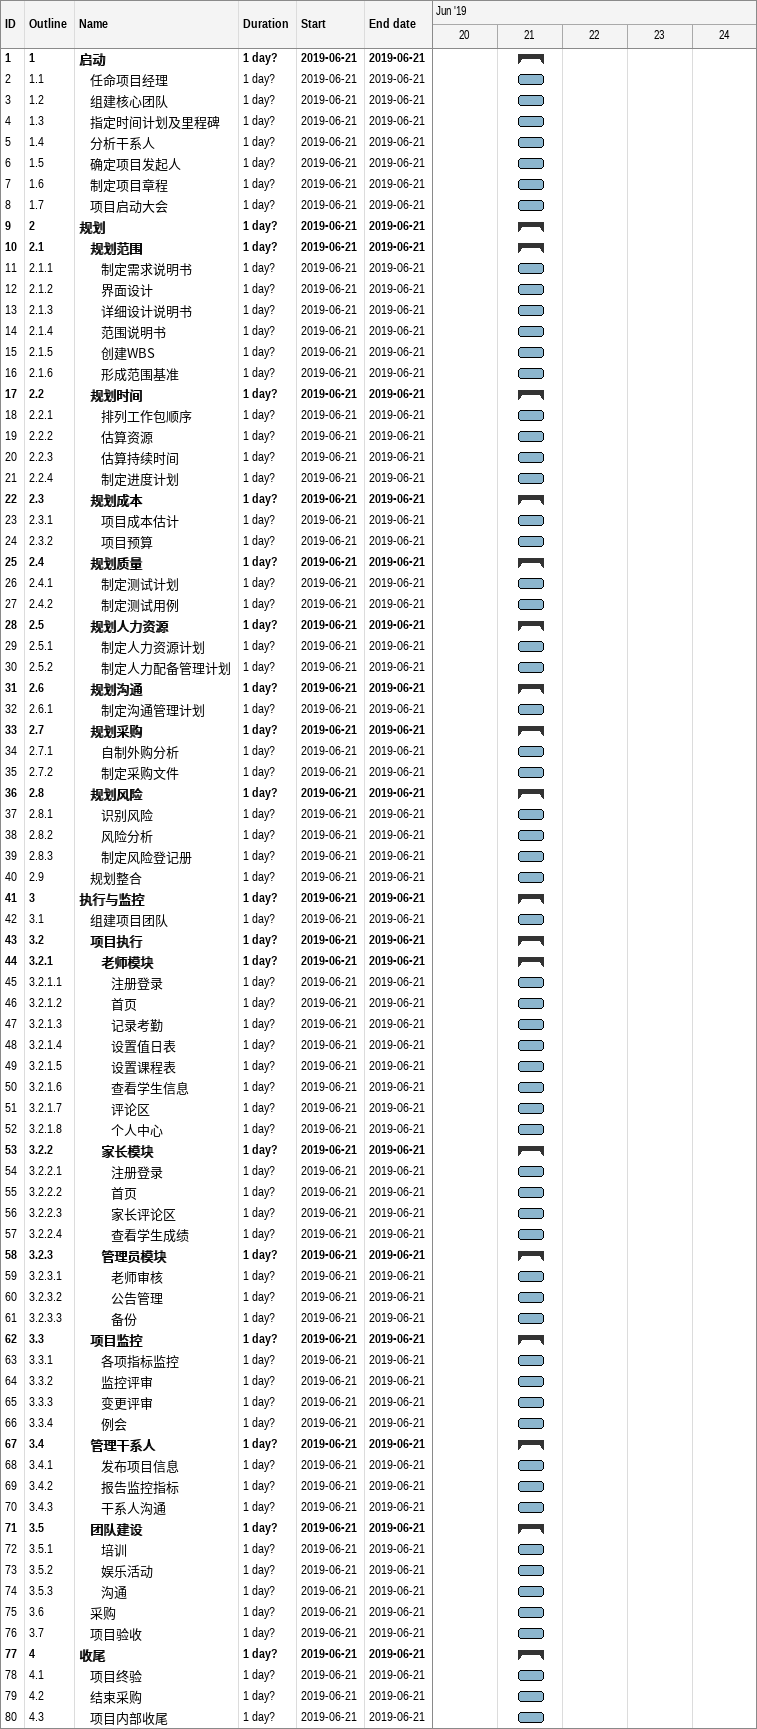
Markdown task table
| ID | WBS | Task | Duration | Start | Finish |
|---|---|---|---|---|---|
| 1 | 1 | **启动** | 1d? | 2019-06-21 | 2019-06-21 |
| 2 | 1.1 | 任命项目经理 | 1d? | 2019-06-21 | 2019-06-21 |
| 3 | 1.2 | 组建核心团队 | 1d? | 2019-06-21 | 2019-06-21 |
| 4 | 1.3 | 指定时间计划及里程碑 | 1d? | 2019-06-21 | 2019-06-21 |
| 5 | 1.4 | 分析干系人 | 1d? | 2019-06-21 | 2019-06-21 |
| 6 | 1.5 | 确定项目发起人 | 1d? | 2019-06-21 | 2019-06-21 |
| 7 | 1.6 | 制定项目章程 | 1d? | 2019-06-21 | 2019-06-21 |
| 8 | 1.7 | 项目启动大会 | 1d? | 2019-06-21 | 2019-06-21 |
| 9 | 2 | **规划** | 1d? | 2019-06-21 | 2019-06-21 |
| 10 | 2.1 | **规划范围** | 1d? | 2019-06-21 | 2019-06-21 |
| 11 | 2.1.1 | 制定需求说明书 | 1d? | 2019-06-21 | 2019-06-21 |
| 12 | 2.1.2 | 界面设计 | 1d? | 2019-06-21 | 2019-06-21 |
| 13 | 2.1.3 | 详细设计说明书 | 1d? | 2019-06-21 | 2019-06-21 |
| 14 | 2.1.4 | 范围说明书 | 1d? | 2019-06-21 | 2019-06-21 |
| 15 | 2.1.5 | 创建WBS | 1d? | 2019-06-21 | 2019-06-21 |
| 16 | 2.1.6 | 形成范围基准 | 1d? | 2019-06-21 | 2019-06-21 |
| 17 | 2.2 | **规划时间** | 1d? | 2019-06-21 | 2019-06-21 |
| 18 | 2.2.1 | 排列工作包顺序 | 1d? | 2019-06-21 | 2019-06-21 |
| 19 | 2.2.2 | 估算资源 | 1d? | 2019-06-21 | 2019-06-21 |
| 20 | 2.2.3 | 估算持续时间 | 1d? | 2019-06-21 | 2019-06-21 |
| 21 | 2.2.4 | 制定进度计划 | 1d? | 2019-06-21 | 2019-06-21 |
| 22 | 2.3 | **规划成本** | 1d? | 2019-06-21 | 2019-06-21 |
| 23 | 2.3.1 | 项目成本估计 | 1d? | 2019-06-21 | 2019-06-21 |
| 24 | 2.3.2 | 项目预算 | 1d? | 2019-06-21 | 2019-06-21 |
| 25 | 2.4 | **规划质量** | 1d? | 2019-06-21 | 2019-06-21 |
| 26 | 2.4.1 | 制定测试计划 | 1d? | 2019-06-21 | 2019-06-21 |
| 27 | 2.4.2 | 制定测试用例 | 1d? | 2019-06-21 | 2019-06-21 |
| 28 | 2.5 | **规划人力资源** | 1d? | 2019-06-21 | 2019-06-21 |
| 29 | 2.5.1 | 制定人力资源计划 | 1d? | 2019-06-21 | 2019-06-21 |
| 30 | 2.5.2 | 制定人力配备管理计划 | 1d? | 2019-06-21 | 2019-06-21 |
| 31 | 2.6 | **规划沟通** | 1d? | 2019-06-21 | 2019-06-21 |
| 32 | 2.6.1 | 制定沟通管理计划 | 1d? | 2019-06-21 | 2019-06-21 |
| 33 | 2.7 | **规划采购** | 1d? | 2019-06-21 | 2019-06-21 |
| 34 | 2.7.1 | 自制外购分析 | 1d? | 2019-06-21 | 2019-06-21 |
| 35 | 2.7.2 | 制定采购文件 | 1d? | 2019-06-21 | 2019-06-21 |
| 36 | 2.8 | **规划风险** | 1d? | 2019-06-21 | 2019-06-21 |
| 37 | 2.8.1 | 识别风险 | 1d? | 2019-06-21 | 2019-06-21 |
| 38 | 2.8.2 | 风险分析 | 1d? | 2019-06-21 | 2019-06-21 |
| 39 | 2.8.3 | 制定风险登记册 | 1d? | 2019-06-21 | 2019-06-21 |
| 40 | 2.9 | 规划整合 | 1d? | 2019-06-21 | 2019-06-21 |
| 41 | 3 | **执行与监控** | 1d? | 2019-06-21 | 2019-06-21 |
| 42 | 3.1 | 组建项目团队 | 1d? | 2019-06-21 | 2019-06-21 |
| 43 | 3.2 | **项目执行** | 1d? | 2019-06-21 | 2019-06-21 |
| 44 | 3.2.1 | **老师模块** | 1d? | 2019-06-21 | 2019-06-21 |
| 45 | 3.2.1.1 | 注册登录 | 1d? | 2019-06-21 | 2019-06-21 |
| 46 | 3.2.1.2 | 首页 | 1d? | 2019-06-21 | 2019-06-21 |
| 47 | 3.2.1.3 | 记录考勤 | 1d? | 2019-06-21 | 2019-06-21 |
| 48 | 3.2.1.4 | 设置值日表 | 1d? | 2019-06-21 | 2019-06-21 |
| 49 | 3.2.1.5 | 设置课程表 | 1d? | 2019-06-21 | 2019-06-21 |
| 50 | 3.2.1.6 | 查看学生信息 | 1d? | 2019-06-21 | 2019-06-21 |
| 51 | 3.2.1.7 | 评论区 | 1d? | 2019-06-21 | 2019-06-21 |
| 52 | 3.2.1.8 | 个人中心 | 1d? | 2019-06-21 | 2019-06-21 |
| 53 | 3.2.2 | **家长模块** | 1d? | 2019-06-21 | 2019-06-21 |
| 54 | 3.2.2.1 | 注册登录 | 1d? | 2019-06-21 | 2019-06-21 |
| 55 | 3.2.2.2 | 首页 | 1d? | 2019-06-21 | 2019-06-21 |
| 56 | 3.2.2.3 | 家长评论区 | 1d? | 2019-06-21 | 2019-06-21 |
| 57 | 3.2.2.4 | 查看学生成绩 | 1d? | 2019-06-21 | 2019-06-21 |
| 58 | 3.2.3 | **管理员模块** | 1d? | 2019-06-21 | 2019-06-21 |
| 59 | 3.2.3.1 | 老师审核 | 1d? | 2019-06-21 | 2019-06-21 |
| 60 | 3.2.3.2 | 公告管理 | 1d? | 2019-06-21 | 2019-06-21 |
| 61 | 3.2.3.3 | 备份 | 1d? | 2019-06-21 | 2019-06-21 |
| 62 | 3.3 | **项目监控** | 1d? | 2019-06-21 | 2019-06-21 |
| 63 | 3.3.1 | 各项指标监控 | 1d? | 2019-06-21 | 2019-06-21 |
| 64 | 3.3.2 | 监控评审 | 1d? | 2019-06-21 | 2019-06-21 |
| 65 | 3.3.3 | 变更评审 | 1d? | 2019-06-21 | 2019-06-21 |
| 66 | 3.3.4 | 例会 | 1d? | 2019-06-21 | 2019-06-21 |
| 67 | 3.4 | **管理干系人** | 1d? | 2019-06-21 | 2019-06-21 |
| 68 | 3.4.1 | 发布项目信息 | 1d? | 2019-06-21 | 2019-06-21 |
| 69 | 3.4.2 | 报告监控指标 | 1d? | 2019-06-21 | 2019-06-21 |
| 70 | 3.4.3 | 干系人沟通 | 1d? | 2019-06-21 | 2019-06-21 |
| 71 | 3.5 | **团队建设** | 1d? | 2019-06-21 | 2019-06-21 |
| 72 | 3.5.1 | 培训 | 1d? | 2019-06-21 | 2019-06-21 |
| 73 | 3.5.2 | 娱乐活动 | 1d? | 2019-06-21 | 2019-06-21 |
| 74 | 3.5.3 | 沟通 | 1d? | 2019-06-21 | 2019-06-21 |
| 75 | 3.6 | 采购 | 1d? | 2019-06-21 | 2019-06-21 |
| 76 | 3.7 | 项目验收 | 1d? | 2019-06-21 | 2019-06-21 |
| 77 | 4 | **收尾** | 1d? | 2019-06-21 | 2019-06-21 |
| 78 | 4.1 | 项目终验 | 1d? | 2019-06-21 | 2019-06-21 |
| 79 | 4.2 | 结束采购 | 1d? | 2019-06-21 | 2019-06-21 |
| 80 | 4.3 | 项目内部收尾 | 1d? | 2019-06-21 | 2019-06-21 |
